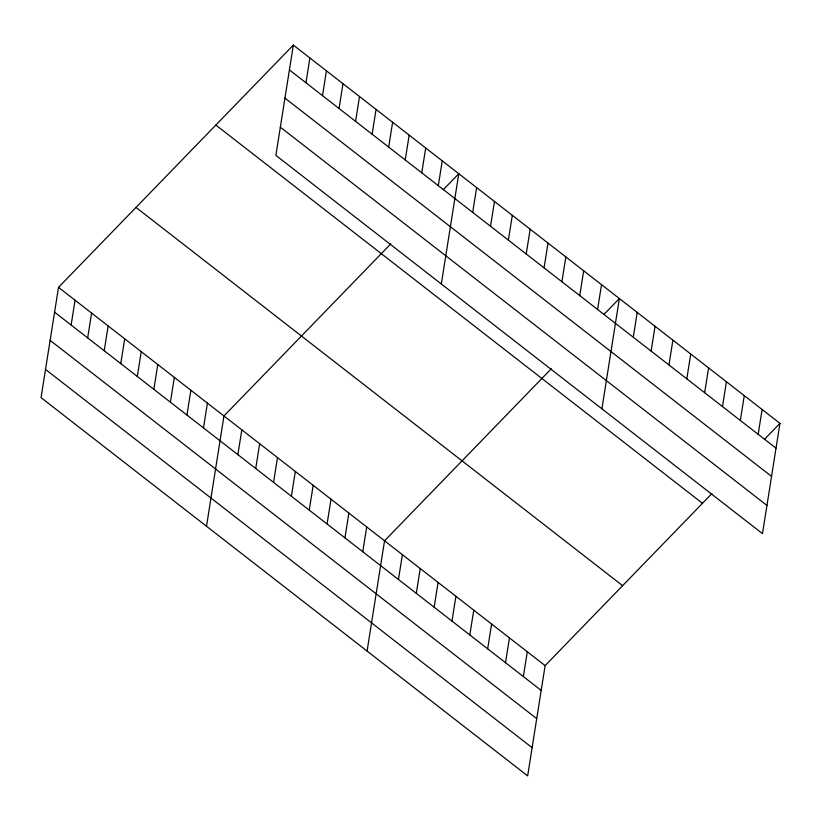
<?xml version="1.0" encoding="UTF-8"?>
<svg xmlns="http://www.w3.org/2000/svg" width="821" height="821" viewBox="0 0 821 821"><rect width="100%" height="100%" fill="white"/><g stroke="black" fill="none" stroke-linecap="round" stroke-linejoin="round"><path stroke-width="1.23" d="M293.343 45.104L275.877 155.374L762.483 533.64L779.95 423.369L293.343 45.104L58.517 287.36L41.05 397.631L527.657 775.896L545.123 665.626L711.93 493.544M71.129 325.034L75.06 300.219M87.673 337.893L91.603 313.078M104.216 350.752L108.146 325.937M120.769 363.611L124.7 338.806M137.312 376.47L141.243 351.665M153.855 389.339L157.786 364.524M170.399 402.198L174.329 377.383M186.942 415.057L190.872 390.242M203.485 427.915L207.415 403.111M206.502 526.24L223.959 415.97L390.765 243.888M237.874 454.649L241.805 429.835M305.956 82.777L309.886 57.963M255.721 468.514L259.652 443.709M322.499 95.636L326.43 70.822M273.557 482.389L277.488 457.574M339.042 108.495L342.973 83.691M291.404 496.253L295.334 471.449M355.585 121.364L359.516 96.55M309.25 510.128L313.17 485.314M372.139 134.223L376.059 109.409M327.086 523.993L331.017 499.189M388.682 147.082L392.612 122.267M344.933 537.868L348.863 513.053M405.225 159.941L409.156 135.126M421.768 172.8L425.699 147.996M362.769 551.733L366.7 526.928M438.311 185.669L442.242 160.854M367.079 651.074L384.546 540.793L551.353 368.711M441.318 283.984L458.785 173.713L443.289 189.702M398.462 579.472L402.382 554.668M472.701 212.393L476.632 187.578M416.298 593.347L420.229 568.532M490.537 226.268L494.468 201.453M434.145 607.212L438.075 582.407M508.384 240.132L512.314 215.318M451.981 621.087L455.912 596.272M526.23 254.007L530.161 229.192M469.828 634.951L473.758 610.147M544.066 267.872L547.997 243.057M487.674 648.826L491.594 624.011M561.913 281.747L565.843 256.932M505.51 662.691L509.441 637.886M579.749 295.611L583.68 270.797M523.357 676.566L527.287 651.751M597.596 309.486L601.526 284.671M601.906 408.817L619.373 298.536L603.866 314.525M633.278 337.226L637.209 312.411M651.125 351.09L655.055 326.276M668.961 364.965L672.892 340.151M686.808 378.83L690.738 354.015M704.654 392.705L708.585 367.89M722.49 406.569L726.421 381.755M740.337 420.444L744.267 395.63M758.173 434.309L762.104 409.494M764.454 439.358L779.95 423.369M289.413 69.918L776.019 448.184M284.938 98.12L771.555 476.385M280.341 127.173L766.947 505.438M215.851 125.049L702.458 503.314M136.009 207.415L622.616 585.681M58.517 287.36L545.123 665.626M54.586 312.165L541.193 690.43M50.122 340.376L536.729 718.632M45.514 369.429L532.131 747.695"/></g></svg>
